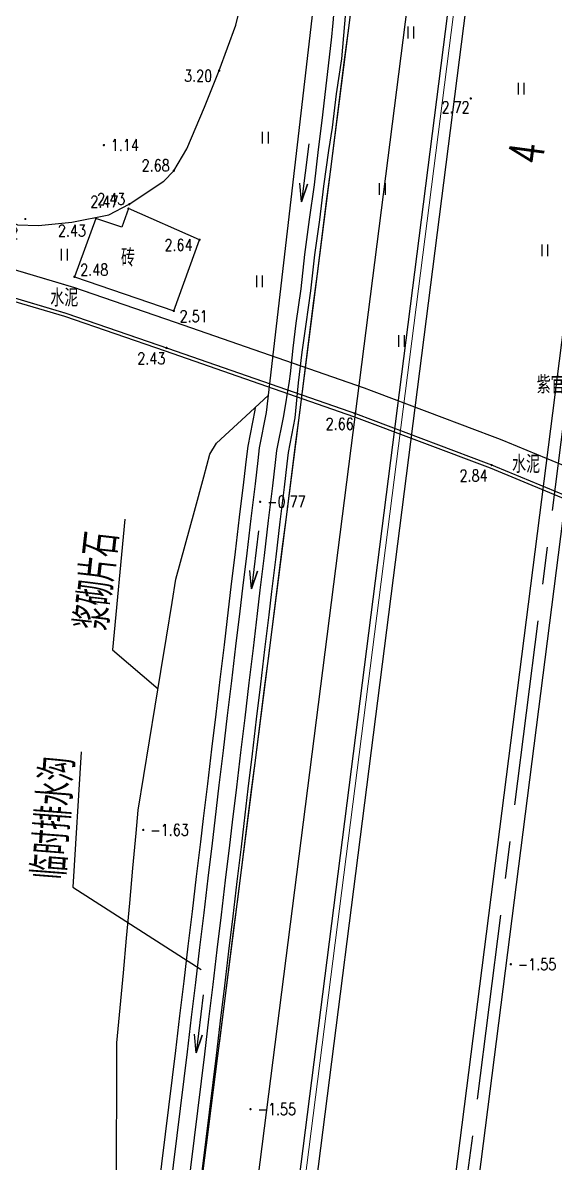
# Model space of a CAD drawing. Extents: x 500036 to 1001740, y 2543128 to 5086681.
# Drawn here: x 500719.4 to 500765, y 2543858.7 to 2543956.4 of the extents above; entities that cross this region are included whole.
import ezdxf
from ezdxf.enums import TextEntityAlignment as Align

# ---------------------------------------------------------------- set-up
doc = ezdxf.new("R2010")
doc.units = 0
doc.header["$LTSCALE"] = 0.5
doc.linetypes.add('CENTER', pattern=[50.8, 31.75, -6.35, 6.35, -6.35])
doc.layers.get('0').update_dxf_attribs({"linetype": 'CONTINUOUS', "lineweight": 5})
for name, color, linetype in [('GCD', 8, 'CONTINUOUS'), ('LJBX', 7, 'CONTINUOUS'), ('SPX', 4, 'CONTINUOUS'), ('station', 6, 'CONTINUOUS'), ('zhix', 2, 'CONTINUOUS'), ('分隔带', 3, 'CONTINUOUS'), ('地形图', 8, 'CONTINUOUS'), ('桥梁', 6, 'CONTINUOUS'), ('流水线', 5, 'CONTINUOUS'), ('路基边线', 1, 'CONTINUOUS'), ('路面边线', 7, 'CONTINUOUS')]:
    doc.layers.add(name, color=color, linetype=linetype)
doc.layers.add('隧道', color=6, linetype='CONTINUOUS', lineweight=5)
doc.styles.add('GTF_XW', font='simplex1.shx', dxfattribs={"width": 0.7, "bigfont": 'hztxt.shx'})
doc.styles.add('HZ', font='romans.shx', dxfattribs={"width": 0.8, "bigfont": 'hztxt.shx'})
doc.styles.get("Standard").update_dxf_attribs({"font": 'simplex1.shx', "width": 0.7, "bigfont": 'hztxt.shx'})
doc.linetypes.add('10421', pattern='A,2,[150,AAA.SHX,S=1,R=0,X=0,Y=1],1e-11', length=2)

# ---------------------------------------------------------------- blocks, each defined once
blk = doc.blocks.new('GC200')
at = {"linetype": 'Continuous', "const_width": 0.2, "flags": 128}
blk.add_lwpolyline([(-0.1, 0, 1), (0.1, 0, 1)], format="xyb", close=True, dxfattribs=at)
blk = doc.blocks.new('gc121')
for p, q in [((-0.5, -1), (-0.5, 1)), ((0.5, -1), (0.5, 1))]:
    blk.add_line(p, q)

msp = doc.modelspace()

# ---------------------------------------------------------------- linework, layer by layer
at = {"layer": 'LJBX', "flags": 128}
msp.add_lwpolyline([(500734.827, 2543857.73), (500735.205, 2543860.706), (500735.584, 2543863.682), (500735.963, 2543866.658), (500736.342, 2543869.634), (500736.721, 2543872.61), (500737.1, 2543875.586), (500737.479, 2543878.562), (500737.857, 2543881.537), (500738.236, 2543884.513), (500738.615, 2543887.489), (500738.994, 2543890.465), (500739.373, 2543893.441), (500739.752, 2543896.417), (500740.131, 2543899.393), (500740.509, 2543902.369), (500740.888, 2543905.345), (500741.267, 2543908.321), (500741.646, 2543911.297), (500742.025, 2543914.273), (500742.404, 2543917.249), (500742.783, 2543920.225), (500743.162, 2543923.201), (500743.54, 2543926.177), (500743.919, 2543929.153), (500744.298, 2543932.129), (500744.677, 2543935.105), (500745.056, 2543938.081), (500745.435, 2543941.057), (500745.814, 2543944.033), (500746.192, 2543947.009), (500746.571, 2543949.985), (500746.95, 2543952.961), (500747.329, 2543955.937), (500747.708, 2543958.913)], dxfattribs=at)
at = {"layer": 'SPX', "flags": 128}
for points in [[(500733.525, 2543868.243), (500733.881, 2543871.222), (500734.237, 2543874.201), (500734.593, 2543877.18), (500734.949, 2543880.158), (500735.305, 2543883.137), (500735.661, 2543886.116), (500735.899, 2543888.102), (500736.255, 2543891.081), (500736.611, 2543894.06), (500736.967, 2543897.039), (500737.323, 2543900.018), (500737.679, 2543902.997), (500738.035, 2543905.975), (500738.272, 2543907.961), (500738.628, 2543910.94), (500738.984, 2543913.919), (500739.34, 2543916.898), (500739.578, 2543918.884), (500739.707, 2543919.967), (500740.296, 2543923.007), (500745.378, 2543966.88)], [(500745.867, 2543954.88), (500745.992, 2543956.351), (500746.245, 2543959.343)], [(500746.273, 2543950.288), (500746.273, 2543950.288), (500746.735, 2543953.275), (500746.988, 2543956.267), (500747.241, 2543959.259)], [(500742.349, 2543926.309), (500742.565, 2543928.509), (500742.844, 2543930.634), (500743.244, 2543933.591), (500743.576, 2543936.532), (500743.976, 2543939.509), (500744.389, 2543942.486), (500744.742, 2543945.499), (500745.067, 2543947.98), (500745.866, 2543954.897), (500745.866, 2543954.897), (500745.866, 2543954.897), (500745.866, 2543954.897), (500745.866, 2543954.897), (500745.866, 2543954.897)], [(500743.339, 2543928.149), (500743.339, 2543928.149), (500743.696, 2543930.552), (500744.091, 2543933.403), (500744.441, 2543936.479), (500744.85, 2543939.5), (500745.193, 2543942.378), (500745.629, 2543945.415), (500745.927, 2543947.406), (500746.273, 2543950.288), (500746.273, 2543950.288), (500746.273, 2543950.288)], [(500736.007, 2543867.946), (500736.363, 2543870.925), (500736.719, 2543873.904), (500737.076, 2543876.883), (500737.432, 2543879.862), (500737.788, 2543882.841), (500738.144, 2543885.82), (500738.381, 2543887.805), (500738.737, 2543890.784), (500739.093, 2543893.763), (500739.449, 2543896.742), (500739.805, 2543899.721), (500740.161, 2543902.7), (500740.517, 2543905.679), (500740.754, 2543907.665), (500741.111, 2543910.644), (500741.467, 2543913.622), (500741.823, 2543916.601), (500742.06, 2543918.587), (500742.179, 2543919.58), (500742.75, 2543922.532), (500743.041, 2543925.537), (500743.339, 2543928.149)], [(500735.014, 2543868.065), (500735.37, 2543871.044), (500735.727, 2543874.023), (500736.083, 2543877.002), (500736.439, 2543879.98), (500736.795, 2543882.959), (500737.151, 2543885.938), (500737.388, 2543887.924), (500737.744, 2543890.903), (500738.1, 2543893.882), (500738.456, 2543896.861), (500738.812, 2543899.84), (500739.168, 2543902.819), (500739.524, 2543905.797), (500739.762, 2543907.783), (500740.118, 2543910.762), (500740.474, 2543913.741), (500740.83, 2543916.72), (500741.067, 2543918.706), (500741.19, 2543919.735), (500741.768, 2543922.722), (500742.254, 2543925.668), (500742.349, 2543926.309)], [(500727.462, 2543857.945), (500727.471, 2543860.968), (500727.481, 2543863.991), (500727.49, 2543867.014), (500727.496, 2543869.03), (500727.77, 2543872.019), (500728.044, 2543875.008), (500728.318, 2543877.998), (500728.592, 2543880.987), (500728.866, 2543883.976), (500729.14, 2543886.966), (500729.322, 2543888.959), (500729.805, 2543891.921), (500730.288, 2543894.884), (500730.771, 2543897.847), (500731.254, 2543900.81), (500731.737, 2543903.772), (500732.22, 2543906.735), (500732.542, 2543908.71), (500733.334, 2543911.634), (500734.125, 2543914.557), (500734.916, 2543917.481), (500735.443, 2543919.43), (500736.012, 2543920.365), (500738.896, 2543923.022), (500740.465, 2543924.468)], [(500732.532, 2543868.362), (500732.888, 2543871.341), (500733.244, 2543874.319), (500733.6, 2543877.298), (500733.956, 2543880.277), (500734.312, 2543883.256), (500734.669, 2543886.235), (500734.906, 2543888.221), (500735.262, 2543891.2), (500735.618, 2543894.179), (500735.974, 2543897.157), (500736.33, 2543900.136), (500736.686, 2543903.115), (500737.042, 2543906.094), (500737.279, 2543908.08), (500737.635, 2543911.059), (500737.991, 2543914.038), (500738.347, 2543917.017), (500738.585, 2543919.003), (500738.718, 2543920.121), (500739.314, 2543923.197), (500739.363, 2543923.453)], [(500728.012, 2543833.133), (500729.026, 2543840.636), (500729.427, 2543843.609), (500729.829, 2543846.582), (500730.094, 2543848.544), (500730.458, 2543851.501), (500732.532, 2543868.362)], [(500728.916, 2543832.358), (500730.017, 2543840.502), (500730.418, 2543843.475), (500730.82, 2543846.448), (500731.086, 2543848.416), (500731.45, 2543851.379), (500733.526, 2543868.247)], [(500730.289, 2543831.315), (500731.503, 2543840.301), (500731.905, 2543843.274), (500732.306, 2543846.248), (500732.573, 2543848.224), (500732.939, 2543851.195), (500735.014, 2543868.065)], [(500731.204, 2543830.619), (500732.092, 2543837.194), (500732.494, 2543840.167), (500732.896, 2543843.141), (500733.297, 2543846.114), (500733.565, 2543848.096), (500733.932, 2543851.073), (500736.007, 2543867.946)]]:
    msp.add_lwpolyline(points, dxfattribs=at)
at = {"layer": 'zhix', "linetype": 'CENTER', "flags": 128}
msp.add_lwpolyline([(500793.177, 2543473.03), (500792.623, 2543473.863), (500792.07, 2543474.696), (500791.517, 2543475.529), (500790.964, 2543476.363), (500790.411, 2543477.196), (500789.859, 2543478.029), (500789.306, 2543478.863), (500788.754, 2543479.697), (500788.203, 2543480.531), (500787.652, 2543481.365), (500787.101, 2543482.2), (500786.551, 2543483.035), (500786.001, 2543483.871), (500785.452, 2543484.707), (500784.904, 2543485.543), (500784.357, 2543486.38), (500783.81, 2543487.217), (500783.264, 2543488.055), (500782.719, 2543488.893), (500782.174, 2543489.732), (500781.631, 2543490.572), (500781.089, 2543491.412), (500780.548, 2543492.253), (500780.008, 2543493.094), (500779.469, 2543493.937), (500778.931, 2543494.78), (500778.395, 2543495.624), (500777.859, 2543496.468), (500777.326, 2543497.314), (500776.793, 2543498.161), (500776.262, 2543499.008), (500775.733, 2543499.856), (500775.205, 2543500.706), (500774.679, 2543501.556), (500774.154, 2543502.407), (500773.631, 2543503.26), (500773.11, 2543504.113), (500772.59, 2543504.968), (500772.073, 2543505.823), (500771.557, 2543506.68), (500771.044, 2543507.538), (500770.532, 2543508.397), (500770.022, 2543509.258), (500769.515, 2543510.119), (500769.009, 2543510.982), (500768.506, 2543511.846), (500768.006, 2543512.712), (500767.507, 2543513.579), (500767.011, 2543514.447), (500766.517, 2543515.317), (500766.026, 2543516.188), (500765.537, 2543517.06), (500765.051, 2543517.934), (500764.568, 2543518.81), (500764.087, 2543519.687), (500763.609, 2543520.565), (500763.134, 2543521.445), (500762.662, 2543522.326), (500762.193, 2543523.209), (500761.726, 2543524.094), (500761.263, 2543524.98), (500760.803, 2543525.868), (500760.346, 2543526.757), (500759.892, 2543527.648), (500759.441, 2543528.541), (500758.994, 2543529.436), (500758.55, 2543530.332), (500758.11, 2543531.229), (500757.673, 2543532.129), (500757.239, 2543533.03, -0.10866), (500732.772, 2543637.598), (500732.761, 2543638.598), (500732.753, 2543639.598), (500732.75, 2543640.598), (500732.75, 2543641.598), (500732.754, 2543642.598), (500732.762, 2543643.598), (500732.773, 2543644.598), (500732.788, 2543645.598), (500732.807, 2543646.598), (500732.829, 2543647.597), (500732.854, 2543648.597), (500732.883, 2543649.597), (500732.915, 2543650.596), (500732.951, 2543651.596), (500732.989, 2543652.595), (500733.031, 2543653.594), (500733.076, 2543654.593), (500733.124, 2543655.592), (500733.175, 2543656.59), (500733.228, 2543657.589), (500733.285, 2543658.587), (500733.344, 2543659.586), (500733.407, 2543660.584), (500733.471, 2543661.582), (500733.539, 2543662.579), (500733.609, 2543663.577), (500733.681, 2543664.574), (500733.756, 2543665.571), (500733.834, 2543666.568), (500733.913, 2543667.565), (500733.995, 2543668.562), (500734.079, 2543669.558), (500734.166, 2543670.555), (500734.254, 2543671.551), (500734.345, 2543672.547), (500734.437, 2543673.542), (500734.531, 2543674.538), (500734.628, 2543675.533), (500734.726, 2543676.528), (500734.826, 2543677.523), (500734.927, 2543678.518), (500735.031, 2543679.513), (500735.135, 2543680.507), (500735.242, 2543681.502), (500735.35, 2543682.496), (500735.459, 2543683.49), (500735.569, 2543684.484), (500735.681, 2543685.477), (500735.795, 2543686.471), (500735.909, 2543687.464), (500736.024, 2543688.458), (500736.141, 2543689.451), (500736.259, 2543690.444), (500736.377, 2543691.437), (500736.497, 2543692.43), (500736.617, 2543693.423), (500736.738, 2543694.415), (500736.86, 2543695.408), (500736.983, 2543696.4), (500737.106, 2543697.393), (500737.229, 2543698.385), (500737.354, 2543699.377), (500737.478, 2543700.369), (500737.603, 2543701.361), (500737.729, 2543702.354), (500737.855, 2543703.346), (500737.98, 2543704.338), (500738.107, 2543705.33), (500738.233, 2543706.322), (500738.359, 2543707.314), (500779.058, 2544027.005)], format="xyb", dxfattribs=at)
at = {"layer": '分隔带', "flags": 128}
for points in [[(500737.367, 2543707.44), (500778.066, 2544027.131, 0.024684), (500785.943, 2544182.86, 0.024684)], [(500739.351, 2543707.187), (500780.05, 2544026.879, 0.017447), (500791.815, 2544125.754, 0.015388)]]:
    msp.add_lwpolyline(points, format="xyb", dxfattribs=at)
for points in [[(500739.181, 2543854.319), (500761.45, 2544029.247)], [(500738.753, 2543823.242), (500760.853, 2543996.84)]]:
    msp.add_lwpolyline(points, dxfattribs=at)
at = {"layer": '地形图', "linetype": '10421', "elevation": 3.291, "flags": 128}
msp.add_lwpolyline([(500748.502, 2543988.11), (500749.014, 2543990.424), (500749.68, 2543998.307), (500749.339, 2544000.04), (500747.848, 2544001.277), (500740.423, 2544004.46), (500738.712, 2544005.071), (500736.49, 2544005.094), (500731.958, 2544004.301), (500730.019, 2544003.543), (500729.256, 2544002.693), (500727.871, 2543999.453), (500727.382, 2543998.7), (500725.97, 2543997.318), (500725.505, 2543996.688), (500722.608, 2543990.152), (500721.087, 2543987.134), (500719.712, 2543983.858), (500716.507, 2543975.676), (500715.496, 2543973.524), (500714.749, 2543972.107), (500712.846, 2543968.809), (500712.079, 2543967.02), (500708.881, 2543958.951), (500708.17, 2543956.131), (500708.09, 2543954.017), (500708.241, 2543949.921), (500708.403, 2543947.965), (500708.725, 2543947.259), (500709.177, 2543946.551), (500710.317, 2543945.599), (500712.839, 2543944.051), (500713.711, 2543943.365), (500715.8, 2543941.401), (500718.223, 2543939.423), (500718.99, 2543939.047), (500720.79, 2543939), (500723.645, 2543939.279), (500726.791, 2543939.922), (500728.555, 2543940.823), (500731.507, 2543942.796), (500732.36, 2543943.695), (500733.472, 2543945.554), (500734.98, 2543949.131), (500736.244, 2543952.27), (500737.663, 2543956.161), (500740.714, 2543968.701), (500741.349, 2543970.748), (500743.072, 2543975.166), (500747.508, 2543985.366)], close=True, dxfattribs=at)
at = {"layer": '地形图', "linetype": 'Continuous', "elevation": 2.641, "flags": 128}
msp.add_lwpolyline([(500734.562, 2543937.784), (500728.472, 2543940.446), (500727.923, 2543938.847), (500725.699, 2543939.611), (500723.855, 2543934.611), (500732.361, 2543931.69)], close=True, dxfattribs=at)
at = {"layer": '地形图', "linetype": 'Continuous', "const_width": 0.1, "flags": 128}
for points in [[(500718.718, 2543935.221), (500723.826, 2543933.697), (500732.494, 2543930.712), (500748.646, 2543925.096), (500760.41, 2543920.652), (500770.269, 2543916.573), (500783.971, 2543910.882), (500790.365, 2543907.378), (500797.258, 2543903.231), (500802.811, 2543899.447), (500809.717, 2543894.305), (500817.795, 2543888.083), (500822.683, 2543882.588), (500826.806, 2543876.871), (500833.406, 2543870.258), (500838.013, 2543866.952), (500844.088, 2543863.731), (500861.04, 2543855.292)], [(500718.163, 2543932.969), (500723.117, 2543931.491), (500731.736, 2543928.522), (500747.856, 2543922.918), (500759.558, 2543918.497), (500769.382, 2543914.433), (500782.967, 2543908.79), (500789.252, 2543905.346), (500793.368, 2543902.529), (500801.015, 2543896.592), (500810.226, 2543889.894), (500816.108, 2543885.282), (500819.844, 2543881.332), (500823.339, 2543874.998), (500827.173, 2543870.653), (500832.327, 2543866.37), (500839.886, 2543861.653), (500846.987, 2543858.268), (500860.343, 2543851.928)]]:
    msp.add_lwpolyline(points, dxfattribs=at)
at = {"layer": '地形图', "linetype": '10421', "flags": 128}
msp.add_lwpolyline([(500782.837, 2543908.519), (500769.267, 2543914.156), (500759.448, 2543918.218), (500747.754, 2543922.636), (500731.638, 2543928.238), (500723.025, 2543931.205), (500718.091, 2543932.677), (500714.309, 2543933.416), (500710.854, 2543933.908), (500705.394, 2543933.718), (500704.586, 2543933.567), (500704.036, 2543933.345), (500703.351, 2543932.803), (500702.931, 2543932.236), (500699.34, 2543925.43), (500698.681, 2543923.504), (500698.329, 2543921.661), (500697.882, 2543915.109), (500697.503, 2543912.896), (500696.412, 2543910.968), (500696.412, 2543910.968), (500695.996, 2543909.971), (500695.626, 2543908.937), (500692.709, 2543898.328), (500692.494, 2543897.826), (500692.126, 2543897.393), (500691.791, 2543897.228), (500691.385, 2543897.161), (500688.865, 2543898.289), (500688.534, 2543898.318), (500688.314, 2543898.228), (500688.094, 2543898.059), (500687.957, 2543897.72), (500686.676, 2543894.787), (500686.137, 2543892.95), (500682.554, 2543876.417), (500680.625, 2543868.606), (500680.552, 2543867.873), (500680.527, 2543866.936), (500680.698, 2543865.124), (500682.727, 2543859.589), (500684.146, 2543853.685), (500684.282, 2543853.434), (500684.408, 2543853.246), (500684.748, 2543853.19), (500685.177, 2543853.325), (500686.2, 2543854.046), (500686.519, 2543854.161), (500686.813, 2543854.174), (500687.028, 2543854.131), (500687.274, 2543854.03), (500689.014, 2543852.719), (500689.126, 2543852.515), (500689.157, 2543852.273), (500689.14, 2543851.86), (500688.824, 2543851.52), (500688.784, 2543851.339), (500688.943, 2543851.137), (500690.061, 2543850.526), (500694.718, 2543848.384), (500698.217, 2543846.85), (500701.658, 2543845.59), (500706.487, 2543844.06), (500708.414, 2543843.56), (500711.042, 2543842.943), (500712.149, 2543842.569), (500713.198, 2543841.978), (500715.468, 2543840.063), (500716.166, 2543839.618), (500718.788, 2543838.246), (500719.556, 2543838.034), (500720.098, 2543837.957), (500720.683, 2543838.182), (500721.777, 2543839.268), (500721.989, 2543839.406), (500722.214, 2543839.465), (500722.534, 2543839.325), (500723.074, 2543838.856), (500723.144, 2543838.557), (500723.099, 2543838.203), (500722.168, 2543836.854), (500722.022, 2543836.307), (500722.142, 2543835.721), (500722.898, 2543834.415), (500723.107, 2543833.603), (500723.034, 2543833.074), (500722.849, 2543832.56), (500720.732, 2543828.454), (500719.81, 2543826.954), (500715.983, 2543822.988), (500715.399, 2543822.275), (500714.785, 2543821.366), (500714.171, 2543820.203), (500713.769, 2543819), (500713.447, 2543817.861), (500711.077, 2543806.253), (500709.061, 2543798.909), (500708.737, 2543797.435), (500708.659, 2543796.053), (500708.982, 2543791.195), (500708.956, 2543790.31), (500708.819, 2543788.518), (500708.858, 2543787.16), (500709.059, 2543786.558), (500709.29, 2543786.106), (500710.006, 2543785.717), (500711.614, 2543785.53), (500721.985, 2543786.026), (500725.684, 2543786.032), (500728.96, 2543785.823), (500730.891, 2543785.62), (500732.685, 2543785.311), (500733.942, 2543784.974), (500734.84, 2543784.623), (500741.462, 2543780.571), (500742.293, 2543779.925), (500743.017, 2543779.257), (500743.986, 2543777.996), (500745.283, 2543776.801), (500746.93, 2543775.811), (500750.254, 2543774.151), (500751.961, 2543773.577), (500760.078, 2543771.712), (500763.514, 2543770.807), (500764.925, 2543770.597), (500766.606, 2543770.408), (500772.834, 2543770.224), (500774.212, 2543770.319), (500777.615, 2543771.127), (500778.264, 2543771.169), (500779.036, 2543771.175), (500779.912, 2543770.964), (500780.304, 2543770.936), (500781.199, 2543771.1), (500783.614, 2543771.535), (500784.069, 2543771.765), (500784.49, 2543772.065), (500784.957, 2543772.577), (500785.294, 2543773.071), (500790.547, 2543783.684), (500792.054, 2543786.357), (500794.851, 2543790.521), (500795.465, 2543791.814), (500795.635, 2543792.569), (500795.727, 2543793.631), (500795.438, 2543794.233), (500794.82, 2543794.75), (500792.948, 2543795.171), (500792.798, 2543795.312), (500792.74, 2543795.437), (500792.745, 2543795.715), (500792.855, 2543795.954), (500795.917, 2543800.986), (500802.525, 2543813.48), (500803.517, 2543815.748), (500803.846, 2543817.688), (500803.975, 2543820.637), (500804.441, 2543824.387), (500804.695, 2543825.516), (500805.172, 2543827.455), (500811.764, 2543850.604), (500812.601, 2543853.513), (500817.328, 2543866.853), (500817.801, 2543868.77), (500817.657, 2543870.104), (500817.288, 2543871.053), (500815.749, 2543872.431), (500814.698, 2543873.094), (500810.743, 2543874.302), (500797.755, 2543877.778), (500795.376, 2543878.551), (500794.125, 2543879.295), (500793.424, 2543880.265), (500793.37, 2543881.614), (500793.505, 2543883.191), (500793.773, 2543891.762), (500793.495, 2543894.489), (500793.139, 2543896.894), (500790.282, 2543902.612), (500789.191, 2543904.296), (500788.009, 2543905.52), (500786.576, 2543906.451)], close=True, dxfattribs=at)
at = {"layer": '桥梁', "color": 7}
for p, q in [((500728.173, 2543913.85), (500727.117, 2543902.676)), ((500727.117, 2543902.676), (500731.013, 2543899.328)), ((500724.448, 2543893.933), (500723.723, 2543882.366)), ((500723.723, 2543882.366), (500734.714, 2543875.304))]:
    msp.add_line(p, q, dxfattribs=at)
at = {"layer": '流水线', "flags": 128}
for points in [[(500743.901, 2543945.993), (500743.291, 2543941.031), (500743.812, 2543942.543), (500743.291, 2543941.031), (500743.152, 2543942.624)], [(500739.612, 2543912.85), (500739.018, 2543907.886), (500739.534, 2543909.4), (500739.018, 2543907.886), (500738.874, 2543909.479)], [(500734.865, 2543873.132), (500734.271, 2543868.167), (500734.787, 2543869.681), (500734.271, 2543868.167), (500734.127, 2543869.761)]]:
    msp.add_lwpolyline(points, dxfattribs=at)
at = {"layer": '路基边线', "flags": 128}
msp.add_lwpolyline([(500734.44, 2543854.69), (500756.738, 2544029.847)], dxfattribs=at)
at = {"layer": '路面边线', "flags": 128}
msp.add_lwpolyline([(500740.241, 2543823.052), (500766.391, 2544028.468)], dxfattribs=at)
at = {"layer": '隧道', "flags": 128}
msp.add_lwpolyline([(500739.249, 2543823.178), (500761.349, 2543996.777)], dxfattribs=at)

# ---------------------------------------------------------------- block references
at = {"layer": '地形图', "linetype": 'Continuous', "xscale": 0.5, "yscale": 0.5}
for p in [(500752.652, 2543955.527), (500762.1, 2543950.728), (500740.206, 2543946.514), (500750.222, 2543942.136), (500723.012, 2543936.499), (500764.118, 2543936.881), (500739.708, 2543934.233), (500751.852, 2543929.104)]:
    msp.add_blockref('gc121', p, dxfattribs=at)
at = {"layer": '地形图', "linetype": 'Continuous'}
ref = msp.add_blockref('GC200', (500736.244, 2543952.27, 3.198), dxfattribs=dict(at, xscale=0.5, yscale=0.5, zscale=0.5))
ref.add_attrib('height', '3.20', dxfattribs={"layer": 'GCD', "linetype": 'Continuous', "height": 1, "style": 'HZ', "width": 0.8}).set_placement((500733.244, 2543951.82, 3.2), align=Align.MIDDLE_LEFT)
ref = msp.add_blockref('GC200', (500757.768, 2543949.882, 2.722), dxfattribs=dict(at, xscale=0.5, yscale=0.5, zscale=0.5))
ref.add_attrib('height', '2.72', dxfattribs={"layer": 'GCD', "linetype": 'Continuous', "height": 1, "style": 'HZ', "width": 0.8}).set_placement((500755.268, 2543949.132, 2.72), align=Align.MIDDLE_LEFT)
ref = msp.add_blockref('GC200', (500726.377, 2543945.884, 1.14), dxfattribs=dict(at, xscale=0.5, yscale=0.5, zscale=0.5))
ref.add_attrib('height', '1.14', dxfattribs={"layer": 'GCD', "linetype": 'Continuous', "height": 1, "style": 'HZ', "width": 0.8}).set_placement((500726.977, 2543945.884, 1.14), align=Align.MIDDLE_LEFT)
ref = msp.add_blockref('GC200', (500732.36, 2543943.695, 2.676), dxfattribs=dict(at, xscale=0.5, yscale=0.5, zscale=0.5))
ref.add_attrib('height', '2.68', dxfattribs={"layer": 'GCD', "linetype": 'Continuous', "height": 1, "style": 'HZ', "width": 0.8}).set_placement((500729.61, 2543944.145, 2.68), align=Align.MIDDLE_LEFT)
ref = msp.add_blockref('GC200', (500728.472, 2543940.446, 2.47), dxfattribs=dict(at, xscale=0.5, yscale=0.5, zscale=0.5))
ref.add_attrib('height', '2.47', dxfattribs={"layer": 'GCD', "linetype": 'Continuous', "height": 1, "style": 'HZ', "width": 0.8}).set_placement((500725.222, 2543941.046, 2.47), align=Align.MIDDLE_LEFT)
ref = msp.add_blockref('GC200', (500728.555, 2543940.823, 2.427), dxfattribs=dict(at, xscale=0.5, yscale=0.5, zscale=0.5))
ref.add_attrib('height', '2.43', dxfattribs={"layer": 'GCD', "linetype": 'Continuous', "height": 1, "style": 'HZ', "width": 0.8}).set_placement((500725.805, 2543941.273, 2.43), align=Align.MIDDLE_LEFT)
ref = msp.add_blockref('GC200', (500719.658, 2543939.56, 1.722), dxfattribs=dict(at, xscale=0.5, yscale=0.5, zscale=0.5))
ref.add_attrib('height', '1.72', dxfattribs={"layer": 'GCD', "linetype": 'Continuous', "height": 1, "style": 'HZ', "width": 0.8}).set_placement((500716.658, 2543938.36, 1.72), align=Align.MIDDLE_LEFT)
ref = msp.add_blockref('GC200', (500725.699, 2543939.611, 2.426), dxfattribs=dict(at, xscale=0.5, yscale=0.5, zscale=0.5))
ref.add_attrib('height', '2.43', dxfattribs={"layer": 'GCD', "linetype": 'Continuous', "height": 1, "style": 'HZ', "width": 0.8}).set_placement((500722.449, 2543938.561, 2.43), align=Align.MIDDLE_LEFT)
ref = msp.add_blockref('GC200', (500734.562, 2543937.784, 2.641), dxfattribs=dict(at, xscale=0.5, yscale=0.5, zscale=0.5))
ref.add_attrib('height', '2.64', dxfattribs={"layer": 'GCD', "linetype": 'Continuous', "height": 1, "style": 'HZ', "width": 0.8}).set_placement((500731.562, 2543937.334, 2.64), align=Align.MIDDLE_LEFT)
ref = msp.add_blockref('GC200', (500723.855, 2543934.611, 2.483), dxfattribs=dict(at, xscale=0.5, yscale=0.5, zscale=0.5))
ref.add_attrib('height', '2.48', dxfattribs={"layer": 'GCD', "linetype": 'Continuous', "height": 1, "style": 'HZ', "width": 0.8}).set_placement((500724.355, 2543935.211, 2.48), align=Align.MIDDLE_LEFT)
ref = msp.add_blockref('GC200', (500732.361, 2543931.69, 2.505), dxfattribs=dict(at, xscale=0.5, yscale=0.5, zscale=0.5))
ref.add_attrib('height', '2.51', dxfattribs={"layer": 'GCD', "linetype": 'Continuous', "height": 1, "style": 'HZ', "width": 0.8}).set_placement((500732.861, 2543931.24, 2.51), align=Align.MIDDLE_LEFT)
ref = msp.add_blockref('GC200', (500731.736, 2543928.522, 2.429), dxfattribs=dict(at, xscale=0.5, yscale=0.5, zscale=0.5))
ref.add_attrib('height', '2.43', dxfattribs={"layer": 'GCD', "linetype": 'Continuous', "height": 1, "style": 'HZ', "width": 0.8}).set_placement((500729.236, 2543927.622, 2.43), align=Align.MIDDLE_LEFT)
ref = msp.add_blockref('GC200', (500747.856, 2543922.918, 2.661), dxfattribs=dict(at, xscale=0.5, yscale=0.5, zscale=0.5))
ref.add_attrib('height', '2.66', dxfattribs={"layer": 'GCD', "linetype": 'Continuous', "height": 1, "style": 'HZ', "width": 0.8}).set_placement((500745.356, 2543922.018, 2.66), align=Align.MIDDLE_LEFT)
ref = msp.add_blockref('GC200', (500759.558, 2543918.497, 2.836), dxfattribs=dict(at, xscale=0.5, yscale=0.5, zscale=0.5))
ref.add_attrib('height', '2.84', dxfattribs={"layer": 'GCD', "linetype": 'Continuous', "height": 1, "style": 'HZ', "width": 0.8}).set_placement((500756.808, 2543917.597, 2.84), align=Align.MIDDLE_LEFT)
ref = msp.add_blockref('GC200', (500739.749, 2543915.348, -0.77), dxfattribs=dict(at, xscale=0.5, yscale=0.5, zscale=0.5))
ref.add_attrib('height', '-0.77', dxfattribs={"layer": 'GCD', "linetype": 'Continuous', "height": 1, "style": 'HZ', "width": 0.8}).set_placement((500740.349, 2543915.348, -0.77), align=Align.MIDDLE_LEFT)
ref = msp.add_blockref('GC200', (500729.748, 2543887.256, -1.63), dxfattribs=dict(at, xscale=0.5, yscale=0.5, zscale=0.5))
ref.add_attrib('height', '-1.63', dxfattribs={"layer": 'GCD', "linetype": 'Continuous', "height": 1, "style": 'HZ', "width": 0.8}).set_placement((500730.348, 2543887.256, -1.63), align=Align.MIDDLE_LEFT)
ref = msp.add_blockref('GC200', (500761.196, 2543875.758, -1.55), dxfattribs=dict(at, xscale=0.5, yscale=0.5, zscale=0.5))
ref.add_attrib('height', '-1.55', dxfattribs={"layer": 'GCD', "linetype": 'Continuous', "height": 1, "style": 'HZ', "width": 0.8}).set_placement((500761.796, 2543875.758, -1.55), align=Align.MIDDLE_LEFT)
ref = msp.add_blockref('GC200', (500738.926, 2543863.349, -1.55), dxfattribs=dict(at, xscale=0.5, yscale=0.5, zscale=0.5))
ref.add_attrib('height', '-1.55', dxfattribs={"layer": 'GCD', "linetype": 'Continuous', "height": 1, "style": 'HZ', "width": 0.8}).set_placement((500739.526, 2543863.349, -1.55), align=Align.MIDDLE_LEFT)

# ---------------------------------------------------------------- texts
at = {"layer": 'station', "color": 6, "style": 'GTF_XW', "width": 0.7}
msp.add_text('4', height=3, rotation=82.74486, dxfattribs=at).set_placement((500764.013, 2543945.027), align=Align.CENTER)
at = {"layer": '地形图', "linetype": 'Continuous', "style": 'HZ', "width": 0.8}
msp.add_text('砖', height=1.5, dxfattribs=at).set_placement((500729.043, 2543936.241), align=Align.MIDDLE_RIGHT)
for s, p in [('水泥', (500722.987, 2543932.889)), ('紫官线。湖联线7号（110KV）', (500772.468, 2543925.45)), ('水泥', (500762.502, 2543918.64))]:
    msp.add_text(s, height=1.5, dxfattribs=at).set_placement(p, align=Align.MIDDLE)
at = {"layer": '桥梁', "color": 7, "width": 0.7}
for s, rotation, p in [('浆砌片石', 83.52875, (500726.258, 2543912.758)), ('临时排水沟', 85.54046, (500722.492, 2543893.521))]:
    msp.add_text(s, height=3, rotation=rotation, dxfattribs=at).set_placement(p, align=Align.MIDDLE_RIGHT)

doc.saveas('drawing.dxf')
